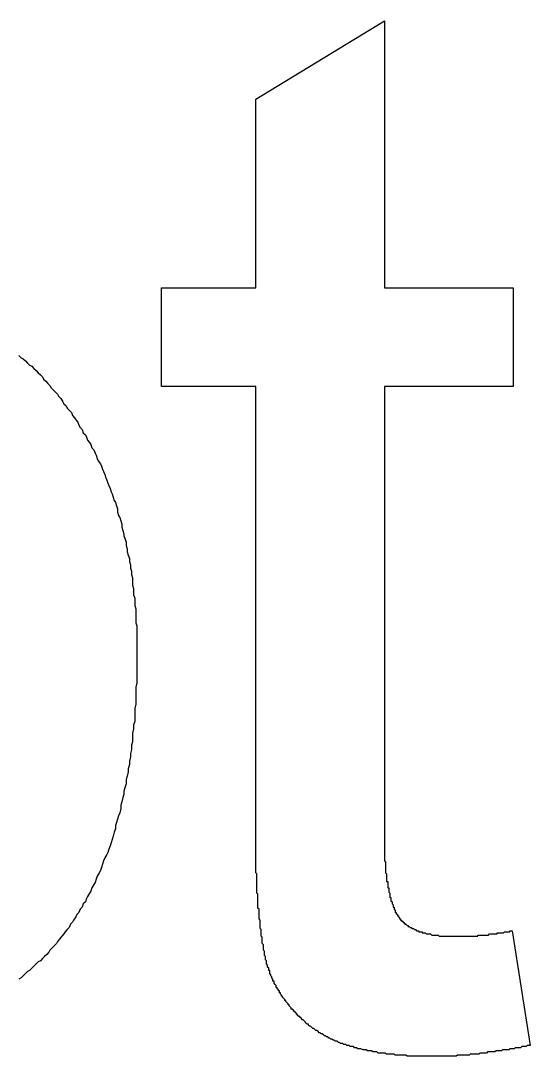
# Model space of a CAD drawing. Extents: x 6 to 282, y -60 to 50.
# Drawn here: x 168.27 to 192.68, y -59.48 to -9.91 of the extents above; entities that cross this region are included whole.
import ezdxf

# ---------------------------------------------------------------- set-up
doc = ezdxf.new("R2010")
doc.units = 0

msp = doc.modelspace()

# ---------------------------------------------------------------- linework, layer by layer
at = {"layer": 'Layer 0', "color": 1}
for points in [[(192.682281, -58.970745), (192.682281, -58.970745), (192.63092, -58.970745), (192.579544, -58.970745), (192.528183, -58.970745), (192.476807, -59.022114), (192.425446, -59.022114), (192.374069, -59.022114), (192.322708, -59.022114), (192.271332, -59.022114), (192.219971, -59.073479), (192.168594, -59.073479), (192.117233, -59.073479), (192.065857, -59.073479), (192.014496, -59.073479), (191.963135, -59.073479), (191.911758, -59.124847), (191.860397, -59.124847), (191.809021, -59.124847), (191.75766, -59.124847), (191.706284, -59.124847), (191.654922, -59.176216), (191.603546, -59.176216), (191.552185, -59.176216), (191.500809, -59.176216), (191.449448, -59.176216), (191.398071, -59.176216), (191.34671, -59.176216), (191.295334, -59.227585), (191.243973, -59.227585), (191.192612, -59.227585), (191.141235, -59.227585), (191.089874, -59.227585), (191.038498, -59.227585), (190.987137, -59.278954), (190.93576, -59.278954), (190.884399, -59.278954), (190.833023, -59.278954), (190.781662, -59.278954), (190.730286, -59.278954), (190.678925, -59.278954), (190.627548, -59.278954), (190.576187, -59.330322), (190.524811, -59.330322), (190.47345, -59.330322), (190.47345, -59.330322), (190.422073, -59.330322), (190.370712, -59.330322), (190.319351, -59.330322), (190.267975, -59.330322), (190.216614, -59.381691), (190.165237, -59.381691), (190.113876, -59.381691), (190.0625, -59.381691), (190.011139, -59.381691), (190.011139, -59.381691), (189.959763, -59.381691), (189.908401, -59.381691), (189.857025, -59.381691), (189.805664, -59.381691), (189.754288, -59.43306), (189.702927, -59.43306), (189.65155, -59.43306), (189.65155, -59.43306), (189.600189, -59.43306), (189.548813, -59.43306), (189.497452, -59.43306), (189.446091, -59.43306), (189.394714, -59.43306), (189.343353, -59.43306), (189.343353, -59.43306), (189.291977, -59.43306), (189.240616, -59.43306), (189.18924, -59.43306), (189.137878, -59.484428), (189.086502, -59.484428), (189.086502, -59.484428), (189.035141, -59.484428), (188.983765, -59.484428), (188.932404, -59.484428), (188.881027, -59.484428), (188.881027, -59.484428), (188.829666, -59.484428), (188.77829, -59.484428), (188.726929, -59.484428), (188.675568, -59.484428), (188.675568, -59.484428), (188.624191, -59.484428), (188.57283, -59.484428), (188.521454, -59.484428), (188.521454, -59.484428), (188.470093, -59.484428), (188.418716, -59.484428), (188.367355, -59.484428), (188.315979, -59.484428), (188.315979, -59.484428), (188.264618, -59.484428), (188.213242, -59.484428), (188.16188, -59.484428), (188.16188, -59.484428), (188.110504, -59.484428), (188.007767, -59.484428), (187.956406, -59.484428), (187.853668, -59.484428), (187.802307, -59.484428), (187.69957, -59.484428), (187.648193, -59.484428), (187.545456, -59.484428), (187.494095, -59.484428), (187.391357, -59.484428), (187.339981, -59.484428), (187.237244, -59.484428), (187.185883, -59.484428), (187.083145, -59.484428), (187.031769, -59.484428), (186.929047, -59.484428), (186.87767, -59.484428), (186.774933, -59.484428), (186.723572, -59.43306), (186.620834, -59.43306), (186.569458, -59.43306), (186.518097, -59.43306), (186.415359, -59.43306), (186.363983, -59.43306), (186.261246, -59.43306), (186.209885, -59.43306), (186.158524, -59.381691), (186.055786, -59.381691), (186.00441, -59.381691), (185.953049, -59.381691), (185.850311, -59.381691), (185.798935, -59.381691), (185.747574, -59.330322), (185.644836, -59.330322), (185.59346, -59.330322), (185.542099, -59.330322), (185.439362, -59.330322), (185.387985, -59.330322), (185.336624, -59.278954), (185.285263, -59.278954), (185.182526, -59.278954), (185.131149, -59.278954), (185.079788, -59.227585), (185.028412, -59.227585), (184.977051, -59.227585), (184.874313, -59.227585), (184.822937, -59.176216), (184.771576, -59.176216), (184.7202, -59.176216), (184.668839, -59.176216), (184.566101, -59.124847), (184.51474, -59.124847), (184.463364, -59.124847), (184.412003, -59.124847), (184.360626, -59.073479), (184.309265, -59.073479), (184.257889, -59.073479), (184.206528, -59.022114), (184.155151, -59.022114), (184.052414, -59.022114), (184.001053, -58.970745), (183.949677, -58.970745), (183.898315, -58.970745), (183.846939, -58.919376), (183.795578, -58.919376), (183.744202, -58.919376), (183.692841, -58.868008), (183.641479, -58.868008), (183.590103, -58.868008), (183.538742, -58.816639), (183.487366, -58.816639), (183.436005, -58.76527), (183.384628, -58.76527), (183.333267, -58.76527), (183.281891, -58.713902), (183.23053, -58.713902), (183.179153, -58.662533), (183.127792, -58.662533), (183.127792, -58.662533), (183.076416, -58.611168), (183.025055, -58.611168), (182.973679, -58.559799), (182.922318, -58.559799), (182.870941, -58.50843), (182.81958, -58.50843), (182.768219, -58.457062), (182.768219, -58.457062), (182.716843, -58.405693), (182.665482, -58.405693), (182.614105, -58.354324), (182.562744, -58.354324), (182.511368, -58.302956), (182.511368, -58.302956), (182.460007, -58.251587), (182.40863, -58.251587), (182.357269, -58.200222), (182.357269, -58.200222), (182.305893, -58.148853), (182.254532, -58.148853), (182.203156, -58.097485), (182.203156, -58.097485), (182.151794, -58.046116), (182.100418, -58.046116), (182.049057, -57.994747), (182.049057, -57.943378), (181.997696, -57.943378), (181.94632, -57.89201), (181.94632, -57.89201), (181.894958, -57.840641), (181.843582, -57.789276), (181.843582, -57.789276), (181.792221, -57.737907), (181.740845, -57.737907), (181.740845, -57.686539), (181.689484, -57.63517), (181.638107, -57.63517), (181.638107, -57.583801), (181.586746, -57.583801), (181.53537, -57.532433), (181.53537, -57.481064), (181.484009, -57.481064), (181.484009, -57.429695), (181.432632, -57.37833), (181.381271, -57.37833), (181.381271, -57.326962), (181.329895, -57.326962), (181.329895, -57.275593), (181.278534, -57.224224), (181.227158, -57.224224), (181.227158, -57.172855), (181.175797, -57.121487), (181.175797, -57.121487), (181.124435, -57.070118), (181.124435, -57.018749), (181.073059, -57.018749), (181.073059, -56.967384), (181.021698, -56.916016), (181.021698, -56.916016), (180.970322, -56.864647), (180.970322, -56.813278), (180.918961, -56.813278), (180.918961, -56.761909), (180.867584, -56.710541), (180.867584, -56.710541), (180.816223, -56.659172), (180.816223, -56.607803), (180.764847, -56.607803), (180.764847, -56.556438), (180.713486, -56.50507), (180.713486, -56.453701), (180.662109, -56.453701), (180.662109, -56.402332), (180.662109, -56.350964), (180.610748, -56.350964), (180.610748, -56.299595), (180.559372, -56.248226), (180.559372, -56.196857), (180.508011, -56.196857), (180.508011, -56.145493), (180.508011, -56.094124), (180.456635, -56.042755), (180.456635, -56.042755), (180.405273, -55.991386), (180.405273, -55.940018), (180.405273, -55.888649), (180.353897, -55.888649), (180.353897, -55.83728), (180.353897, -55.785912), (180.302536, -55.734543), (180.302536, -55.734543), (180.302536, -55.683178), (180.251175, -55.631809), (180.251175, -55.580441), (180.251175, -55.580441), (180.199799, -55.529072), (180.199799, -55.477703), (180.199799, -55.426334), (180.199799, -55.374966), (180.148438, -55.374966), (180.148438, -55.323597), (180.148438, -55.272232), (180.097061, -55.220863), (180.097061, -55.169495), (180.097061, -55.169495), (180.097061, -55.118126), (180.0457, -55.066757), (180.0457, -55.015388), (180.0457, -54.96402), (180.0457, -54.96402), (180.0457, -54.912651), (179.994324, -54.861286), (179.994324, -54.809917), (179.994324, -54.758549), (179.994324, -54.70718), (179.994324, -54.70718), (179.942963, -54.655811), (179.942963, -54.604443), (179.942963, -54.553074), (179.942963, -54.501705), (179.942963, -54.45034), (179.891586, -54.398972), (179.891586, -54.398972), (179.891586, -54.347603), (179.891586, -54.296234), (179.891586, -54.244865), (179.891586, -54.193497), (179.891586, -54.142128), (179.840225, -54.090759), (179.840225, -54.039394), (179.840225, -53.988026), (179.840225, -53.936657), (179.840225, -53.885288), (179.840225, -53.83392), (179.840225, -53.782551), (179.788849, -53.731182), (179.788849, -53.679813), (179.788849, -53.628448), (179.788849, -53.628448), (179.788849, -53.57708), (179.788849, -53.525711), (179.788849, -53.422974), (179.737488, -53.371605), (179.737488, -53.320236), (179.737488, -53.268867), (179.737488, -53.217503), (179.737488, -53.166134), (179.737488, -53.114765), (179.737488, -53.063396), (179.737488, -53.012028), (179.737488, -52.960659), (179.686111, -52.90929), (179.686111, -52.857922), (179.686111, -52.806557), (179.686111, -52.755188), (179.686111, -52.703819), (179.686111, -52.652451), (179.686111, -52.549713), (179.686111, -52.498344), (179.686111, -52.446976), (179.63475, -52.395607), (179.63475, -52.344242), (179.63475, -52.292873), (179.63475, -52.241505), (179.63475, -52.138767), (179.63475, -52.087399), (179.63475, -52.03603), (179.63475, -51.984661), (179.63475, -51.933296), (179.63475, -51.881927), (179.63475, -51.77919), (179.63475, -51.727821), (179.583374, -51.676453), (179.583374, -51.625084), (179.583374, -51.573715), (179.583374, -51.470982), (179.583374, -51.419613), (179.583374, -51.368244), (179.583374, -51.316875), (179.583374, -51.214138), (179.583374, -51.162769), (179.583374, -51.111404), (179.583374, -51.060036), (179.583374, -50.957298), (179.583374, -50.90593), (179.583374, -50.854561), (179.583374, -50.751823), (179.532013, -50.700459), (179.532013, -50.64909), (179.532013, -50.546352), (179.532013, -50.494984), (179.532013, -50.443615), (179.532013, -50.340878), (179.532013, -50.289513), (179.532013, -50.238144), (179.532013, -50.135406), (179.532013, -50.084038), (179.532013, -50.032669), (179.532013, -49.929932), (179.532013, -49.878567), (179.532013, -49.775829), (179.532013, -49.724461), (179.532013, -49.673092), (179.532013, -49.570354), (179.532013, -49.518986), (179.532013, -49.416252), (179.532013, -49.364883), (179.532013, -49.262146), (179.532013, -49.210777), (179.532013, -49.159409), (179.532013, -49.056671), (179.532013, -49.005306), (179.532013, -48.902569), (179.532013, -48.8512), (179.532013, -48.748463), (179.532013, -48.697094), (179.532013, -48.59436), (179.532013, -48.542992), (179.532013, -48.440254), (179.532013, -27.430643), (175.011612, -27.430643), (175.011612, -22.704763), (179.532013, -22.704763), (179.532013, -13.663953), (185.696198, -9.914071), (185.696198, -22.704763), (191.860397, -22.704763), (191.860397, -27.430643), (185.696198, -27.430643), (185.696198, -48.697094), (185.696198, -48.748463), (185.696198, -48.799831), (185.696198, -48.902569), (185.696198, -48.953938), (185.696198, -49.005306), (185.696198, -49.056671), (185.696198, -49.10804), (185.696198, -49.159409), (185.696198, -49.210777), (185.696198, -49.262146), (185.696198, -49.313515), (185.696198, -49.364883), (185.696198, -49.416252), (185.696198, -49.467621), (185.696198, -49.518986), (185.696198, -49.570354), (185.696198, -49.621723), (185.696198, -49.673092), (185.696198, -49.724461), (185.696198, -49.724461), (185.696198, -49.775829), (185.696198, -49.827198), (185.696198, -49.878567), (185.696198, -49.929932), (185.696198, -49.9813), (185.696198, -50.032669), (185.696198, -50.084038), (185.696198, -50.135406), (185.747574, -50.186775), (185.747574, -50.238144), (185.747574, -50.238144), (185.747574, -50.289513), (185.747574, -50.340878), (185.747574, -50.392246), (185.747574, -50.443615), (185.747574, -50.494984), (185.747574, -50.546352), (185.747574, -50.546352), (185.747574, -50.597721), (185.747574, -50.64909), (185.747574, -50.700459), (185.798935, -50.751823), (185.798935, -50.803192), (185.798935, -50.803192), (185.798935, -50.854561), (185.798935, -50.90593), (185.798935, -50.957298), (185.798935, -50.957298), (185.798935, -51.008667), (185.798935, -51.060036), (185.798935, -51.111404), (185.850311, -51.111404), (185.850311, -51.162769), (185.850311, -51.214138), (185.850311, -51.265507), (185.850311, -51.265507), (185.850311, -51.316875), (185.850311, -51.368244), (185.850311, -51.419613), (185.901672, -51.419613), (185.901672, -51.470982), (185.901672, -51.52235), (185.901672, -51.52235), (185.901672, -51.573715), (185.901672, -51.625084), (185.901672, -51.625084), (185.953049, -51.676453), (185.953049, -51.727821), (185.953049, -51.727821), (185.953049, -51.77919), (185.953049, -51.77919), (185.953049, -51.830559), (185.953049, -51.881927), (186.00441, -51.881927), (186.00441, -51.933296), (186.00441, -51.984661), (186.00441, -51.984661), (186.00441, -52.03603), (186.00441, -52.03603), (186.055786, -52.087399), (186.055786, -52.087399), (186.055786, -52.138767), (186.055786, -52.190136), (186.055786, -52.190136), (186.107147, -52.241505), (186.107147, -52.241505), (186.107147, -52.292873), (186.107147, -52.292873), (186.107147, -52.344242), (186.158524, -52.344242), (186.158524, -52.395607), (186.158524, -52.395607), (186.158524, -52.446976), (186.158524, -52.446976), (186.209885, -52.498344), (186.209885, -52.498344), (186.209885, -52.549713), (186.209885, -52.549713), (186.209885, -52.601082), (186.261246, -52.601082), (186.261246, -52.601082), (186.261246, -52.652451), (186.261246, -52.652451), (186.312622, -52.703819), (186.312622, -52.703819), (186.312622, -52.755188), (186.312622, -52.755188), (186.363983, -52.755188), (186.363983, -52.806557), (186.363983, -52.806557), (186.415359, -52.857922), (186.415359, -52.857922), (186.415359, -52.90929), (186.466721, -52.90929), (186.466721, -52.90929), (186.466721, -52.960659), (186.518097, -52.960659), (186.518097, -52.960659), (186.518097, -53.012028), (186.569458, -53.012028), (186.569458, -53.063396), (186.569458, -53.063396), (186.620834, -53.063396), (186.620834, -53.114765), (186.620834, -53.114765), (186.672195, -53.114765), (186.672195, -53.166134), (186.723572, -53.166134), (186.723572, -53.166134), (186.774933, -53.217503), (186.774933, -53.217503), (186.774933, -53.217503), (186.826309, -53.217503), (186.826309, -53.268867), (186.87767, -53.268867), (186.87767, -53.268867), (186.929047, -53.320236), (186.929047, -53.320236), (186.980408, -53.320236), (186.980408, -53.320236), (187.031769, -53.371605), (187.031769, -53.371605), (187.083145, -53.371605), (187.083145, -53.371605), (187.134506, -53.422974), (187.134506, -53.422974), (187.185883, -53.422974), (187.185883, -53.422974), (187.237244, -53.474342), (187.28862, -53.474342), (187.28862, -53.474342), (187.339981, -53.474342), (187.339981, -53.525711), (187.391357, -53.525711), (187.391357, -53.525711), (187.442719, -53.525711), (187.494095, -53.525711), (187.494095, -53.57708), (187.545456, -53.57708), (187.596832, -53.57708), (187.596832, -53.57708), (187.648193, -53.57708), (187.648193, -53.57708), (187.69957, -53.628448), (187.750931, -53.628448), (187.750931, -53.628448), (187.802307, -53.628448), (187.853668, -53.628448), (187.853668, -53.628448), (187.905029, -53.628448), (187.956406, -53.679813), (188.007767, -53.679813), (188.007767, -53.679813), (188.059143, -53.679813), (188.110504, -53.679813), (188.110504, -53.679813), (188.16188, -53.679813), (188.213242, -53.679813), (188.264618, -53.679813), (188.315979, -53.731182), (188.315979, -53.731182), (188.367355, -53.731182), (188.418716, -53.731182), (188.470093, -53.731182), (188.470093, -53.731182), (188.521454, -53.731182), (188.57283, -53.731182), (188.624191, -53.731182), (188.675568, -53.731182), (188.675568, -53.731182), (188.726929, -53.731182), (188.77829, -53.731182), (188.829666, -53.731182), (188.881027, -53.731182), (188.932404, -53.731182), (188.983765, -53.731182), (188.983765, -53.731182), (189.035141, -53.731182), (189.086502, -53.731182), (189.086502, -53.731182), (189.137878, -53.731182), (189.18924, -53.731182), (189.18924, -53.731182), (189.240616, -53.731182), (189.240616, -53.731182), (189.291977, -53.731182), (189.291977, -53.731182), (189.343353, -53.731182), (189.343353, -53.731182), (189.394714, -53.731182), (189.394714, -53.731182), (189.446091, -53.731182), (189.446091, -53.731182), (189.497452, -53.731182), (189.548813, -53.731182), (189.548813, -53.731182), (189.600189, -53.731182), (189.600189, -53.731182), (189.65155, -53.731182), (189.65155, -53.731182), (189.702927, -53.731182), (189.702927, -53.731182), (189.754288, -53.731182), (189.754288, -53.731182), (189.805664, -53.731182), (189.805664, -53.731182), (189.857025, -53.731182), (189.908401, -53.731182), (189.908401, -53.731182), (189.959763, -53.731182), (189.959763, -53.731182), (190.011139, -53.731182), (190.011139, -53.731182), (190.0625, -53.731182), (190.0625, -53.731182), (190.113876, -53.731182), (190.113876, -53.731182), (190.165237, -53.731182), (190.165237, -53.679813), (190.216614, -53.679813), (190.267975, -53.679813), (190.267975, -53.679813), (190.319351, -53.679813), (190.319351, -53.679813), (190.370712, -53.679813), (190.370712, -53.679813), (190.422073, -53.679813), (190.422073, -53.679813), (190.47345, -53.679813), (190.47345, -53.679813), (190.524811, -53.679813), (190.576187, -53.679813), (190.576187, -53.679813), (190.627548, -53.679813), (190.627548, -53.679813), (190.678925, -53.679813), (190.678925, -53.679813), (190.730286, -53.628448), (190.730286, -53.628448), (190.781662, -53.628448), (190.781662, -53.628448), (190.833023, -53.628448), (190.884399, -53.628448), (190.884399, -53.628448), (190.93576, -53.628448), (190.93576, -53.628448), (190.987137, -53.628448), (190.987137, -53.628448), (191.038498, -53.628448), (191.038498, -53.628448), (191.089874, -53.628448), (191.089874, -53.57708), (191.141235, -53.57708), (191.141235, -53.57708), (191.192612, -53.57708), (191.243973, -53.57708), (191.243973, -53.57708), (191.295334, -53.57708), (191.295334, -53.57708), (191.34671, -53.57708), (191.34671, -53.57708), (191.398071, -53.57708), (191.398071, -53.57708), (191.449448, -53.525711), (191.449448, -53.525711), (191.500809, -53.525711), (191.552185, -53.525711), (191.552185, -53.525711), (191.603546, -53.525711), (191.603546, -53.525711), (191.654922, -53.525711), (191.654922, -53.525711), (191.706284, -53.525711), (191.706284, -53.474342), (191.75766, -53.474342), (191.75766, -53.474342), (191.809021, -53.474342), (192.682281, -58.970745)], [(168.179626, -25.940964), (168.282364, -26.043699), (168.385101, -26.095068), (168.487839, -26.197803), (168.590576, -26.300541), (168.693314, -26.403278), (168.796051, -26.454645), (168.898788, -26.557383), (169.001526, -26.660118), (169.104263, -26.762856), (169.207001, -26.865591), (169.309738, -26.968328), (169.361099, -27.071064), (169.463837, -27.173801), (169.566574, -27.276537), (169.669312, -27.379274), (169.720673, -27.48201), (169.82341, -27.584747), (169.926147, -27.687483), (170.028885, -27.79022), (170.080261, -27.892956), (170.182999, -27.995693), (170.285736, -28.149797), (170.337097, -28.252535), (170.439835, -28.35527), (170.491196, -28.458008), (170.593933, -28.560743), (170.696671, -28.663481), (170.748047, -28.817585), (170.850784, -28.920321), (170.902145, -29.023058), (171.004883, -29.125793), (171.056259, -29.2799), (171.10762, -29.382635), (171.210358, -29.485373), (171.261719, -29.639477), (171.364456, -29.742214), (171.415833, -29.84495), (171.467194, -29.999054), (171.569931, -30.101791), (171.621307, -30.204527), (171.672668, -30.358633), (171.775406, -30.461369), (171.826782, -30.615473), (171.878143, -30.71821), (171.92952, -30.872314), (171.980881, -30.975052), (172.083618, -31.129156), (172.134979, -31.231892), (172.186356, -31.385998), (172.237717, -31.488733), (172.289093, -31.642838), (172.340454, -31.796944), (172.39183, -31.899679), (172.443192, -32.053783), (172.494568, -32.156521), (172.545929, -32.310627), (172.597305, -32.464729), (172.648666, -32.567467), (172.700043, -32.721573), (172.751404, -32.875675), (172.80278, -32.978413), (172.854141, -33.132519), (172.905502, -33.286621), (172.905502, -33.440727), (172.956879, -33.594833), (173.00824, -33.697567), (173.059616, -33.851673), (173.110977, -34.005779), (173.110977, -34.159882), (173.162354, -34.313988), (173.213715, -34.46809), (173.213715, -34.570827), (173.265091, -34.724934), (173.316452, -34.879036), (173.316452, -35.033142), (173.367828, -35.187248), (173.367828, -35.341351), (173.419189, -35.495457), (173.470566, -35.649563), (173.470566, -35.803665), (173.521927, -35.957771), (173.521927, -36.111874), (173.573303, -36.26598), (173.573303, -36.420086), (173.624664, -36.574188), (173.624664, -36.779663), (173.624664, -36.933769), (173.676025, -37.087872), (173.676025, -37.241978), (173.676025, -37.39608), (173.727402, -37.550186), (173.727402, -37.755661), (173.727402, -37.909763), (173.778763, -38.063869), (173.778763, -38.217972), (173.778763, -38.423447), (173.778763, -38.577553), (173.778763, -38.731655), (173.830139, -38.885761), (173.830139, -39.091232), (173.830139, -39.245338), (173.830139, -39.399445), (173.830139, -39.604916), (173.830139, -39.759022), (173.830139, -39.964493), (173.830139, -40.118599), (173.830139, -40.32407), (173.830139, -40.529545), (173.830139, -40.786385), (173.830139, -40.991859), (173.830139, -41.19733), (173.830139, -41.402805), (173.830139, -41.608276), (173.778763, -41.813751), (173.778763, -42.019222), (173.778763, -42.224697), (173.778763, -42.430168), (173.778763, -42.635643), (173.727402, -42.841114), (173.727402, -43.046589), (173.727402, -43.25206), (173.727402, -43.457535), (173.676025, -43.611641), (173.676025, -43.817112), (173.624664, -44.022587), (173.624664, -44.228058), (173.624664, -44.433533), (173.573303, -44.587635), (173.573303, -44.79311), (173.521927, -44.998581), (173.521927, -45.152687), (173.470566, -45.358158), (173.470566, -45.512264), (173.419189, -45.717735), (173.419189, -45.871841), (173.367828, -46.077316), (173.316452, -46.231419), (173.316452, -46.436893), (173.265091, -46.590996), (173.213715, -46.796471), (173.213715, -46.950577), (173.162354, -47.104679), (173.110977, -47.310154), (173.059616, -47.464256), (173.059616, -47.618362), (173.00824, -47.823833), (172.956879, -47.97794), (172.905502, -48.132046), (172.854141, -48.286148), (172.80278, -48.440254), (172.80278, -48.59436), (172.751404, -48.748463), (172.700043, -48.953938), (172.648666, -49.10804), (172.597305, -49.262146), (172.545929, -49.416252), (172.494568, -49.570354), (172.443192, -49.724461), (172.39183, -49.827198), (172.289093, -49.9813), (172.237717, -50.135406), (172.186356, -50.289513), (172.134979, -50.443615), (172.083618, -50.597721), (172.032242, -50.700459), (171.92952, -50.854561), (171.878143, -51.008667), (171.826782, -51.162769), (171.775406, -51.265507), (171.672668, -51.419613), (171.621307, -51.573715), (171.569931, -51.676453), (171.467194, -51.830559), (171.415833, -51.933296), (171.364456, -52.087399), (171.261719, -52.190136), (171.210358, -52.344242), (171.10762, -52.446976), (171.056259, -52.601082), (170.953522, -52.703819), (170.902145, -52.806557), (170.799408, -52.960659), (170.748047, -53.063396), (170.645309, -53.166134), (170.593933, -53.320236), (170.491196, -53.422974), (170.388458, -53.525711), (170.337097, -53.628448), (170.23436, -53.731182), (170.131622, -53.885288), (170.028885, -53.988026), (169.977524, -54.090759), (169.874786, -54.193497), (169.772049, -54.296234), (169.669312, -54.398972), (169.617935, -54.501705), (169.515198, -54.604443), (169.412476, -54.70718), (169.309738, -54.809917), (169.207001, -54.912651), (169.104263, -54.96402), (169.001526, -55.066757), (168.898788, -55.169495), (168.796051, -55.272232), (168.693314, -55.374966), (168.590576, -55.426334), (168.487839, -55.529072), (168.385101, -55.631809), (168.282364, -55.734543), (168.179626, -55.785912)]]:
    msp.add_lwpolyline(points, dxfattribs=at)

doc.saveas('drawing.dxf')
